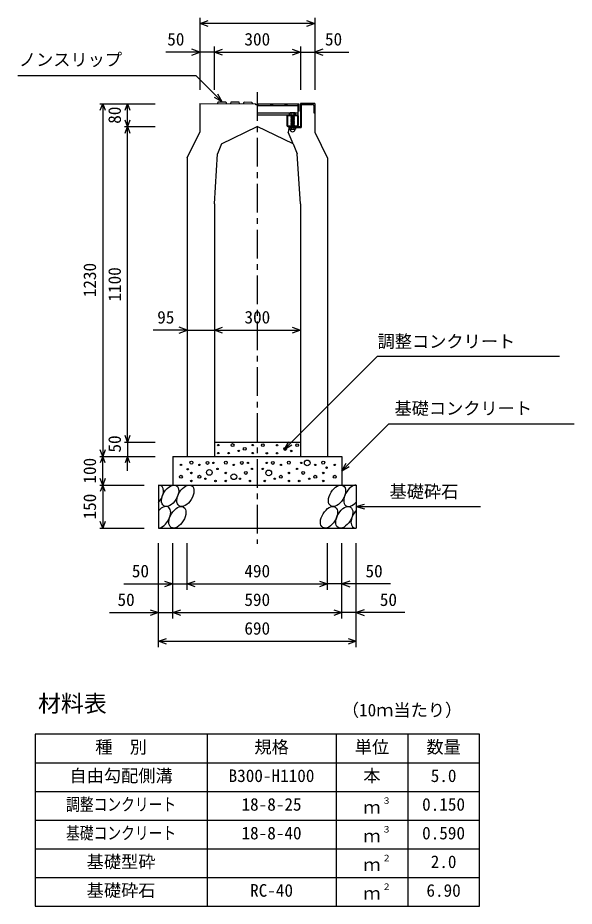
# Model space of a CAD drawing. Units: millimetres, scale not verified. Extents: x -16800 to 16800, y -5940 to 5940.
# Drawn here: x 3746 to 5687, y -3016 to 82 of the extents above; entities that cross this region are included whole.
import ezdxf
from ezdxf.enums import TextEntityAlignment as Align

# ---------------------------------------------------------------- set-up
doc = ezdxf.new("R2010")
doc.units = ezdxf.units.MM
doc.header["$LTSCALE"] = 20
doc.linetypes.add('CHAIN1', pattern=[8, 5, -1, 1, -1])
doc.linetypes.add('DOTTED', pattern=[1.75, 0.25, -1.5])
for name, color, linetype, lineweight in [('0-0_DIM', 7, 'Continuous', 25), ('0-2_HATCH', 6, 'Continuous', 25), ('0-3_HYO', 3, 'Continuous', 25), ('0-4_HYO2', 4, 'Continuous', 25), ('0-5_OUTLINE', 3, 'Continuous', 25), ('0-6_TXT', 7, 'Continuous', 25), ('0-A__0-5_D-BMK', 6, 'Continuous', 25)]:
    doc.layers.add(name, color=color, linetype=linetype, lineweight=lineweight)
doc.styles.add('ＭＳ ゴシック', font='')
doc.styles.get('ＭＳ ゴシック').set_extended_font_data('MS Gothic')

msp = doc.modelspace()

# ---------------------------------------------------------------- linework, layer by layer
at = {"layer": '0-0_DIM'}
for p, q in [((4381.78, 82.4), (4381.78, -169.34)), ((4781.78, 62.4), (4381.78, 62.4)), ((4781.78, 82.4), (4781.78, -169.34)), ((4431.78, -17.6), (4431.78, -169.34)), ((4731.78, -17.6), (4731.78, -169.34)), ((4381.78, -37.6), (4262.12, -37.6)), ((4431.78, -37.6), (4381.78, -37.6)), ((4431.78, -37.6), (4731.78, -37.6)), ((4731.78, -37.6), (4781.78, -37.6)), ((4781.78, -37.6), (4901.45, -37.6)), ((3746.21, -118.85), (4367.11, -118.85)), ((4458.83, -210.58), (4367.11, -118.85)), ((4458.83, -210.58), (4443.83, -184.59)), ((4458.83, -210.58), (4432.85, -195.58)), ((4032.37, -217.3), (4225.7, -217.3)), ((4042.37, -217.3), (4042.37, -1447.3)), ((4129.04, -297.3), (4129.04, -217.3)), ((4119.04, -297.3), (4225.7, -297.3)), ((4129.04, -1397.3), (4129.04, -297.3)), ((4336.99, -1007.05), (4218.66, -1007.05)), ((4336.99, -1007.05), (4431.99, -1007.05)), ((4431.99, -1007.05), (4731.99, -1007.05)), ((5040.23, -1333.65), (4876.57, -1497.3)), ((5040.23, -1333.65), (5687.1, -1333.65)), ((4119.04, -1397.3), (4225.7, -1397.3)), ((4129.04, -1397.3), (4129.04, -1447.3)), ((4676.57, -1422.31), (4691.57, -1396.32)), ((4676.57, -1422.31), (4702.55, -1407.3)), ((4032.37, -1447.3), (4225.7, -1447.3)), ((4042.37, -1547.3), (4042.37, -1447.3)), ((4129.04, -1497.3), (4129.04, -1447.3)), ((4876.57, -1497.3), (4891.57, -1471.32)), ((4876.57, -1497.3), (4902.55, -1482.3)), ((4032.37, -1547.3), (4186.57, -1547.3)), ((4042.37, -1547.3), (4042.37, -1697.3)), ((4926.57, -1622.3), (4955.55, -1614.54)), ((4926.57, -1622.3), (5359.89, -1622.3)), ((4926.57, -1622.3), (4955.55, -1630.07)), ((4032.37, -1697.3), (4186.57, -1697.3)), ((4236.57, -2112.32), (4236.57, -1749.98)), ((4286.57, -2012.32), (4286.57, -1749.98)), ((4336.57, -1912.32), (4336.57, -1749.98)), ((4826.57, -1912.32), (4826.57, -1749.98)), ((4876.57, -2012.32), (4876.57, -1749.98)), ((4926.57, -2112.32), (4926.57, -1749.98)), ((4116.57, -1892.32), (4336.57, -1892.32)), ((4336.57, -1892.32), (4826.57, -1892.32)), ((5046.57, -1892.32), (4826.57, -1892.32)), ((4066.57, -1992.32), (4286.57, -1992.32)), ((4286.57, -1992.32), (4876.57, -1992.32)), ((5096.57, -1992.32), (4876.57, -1992.32)), ((4236.57, -2092.32), (4926.57, -2092.32))]:
    msp.add_line(p, q, dxfattribs=at)
at = {"layer": '0-0_DIM', "linetype": 'CHAIN1'}
msp.add_line((4581.78, -176.66), (4581.78, -1751.96), dxfattribs=at)
at = {"layer": '0-0_DIM'}
for points in [[(4410.01, 52.14), (4381.82, 62.4), (4410.01, 72.67)], [(4753.63, 72.67), (4781.82, 62.4), (4753.63, 52.14)], [(4353.59, -47.86), (4381.78, -37.6), (4353.59, -27.33)], [(4459.97, -47.86), (4431.78, -37.6), (4459.97, -27.33)], [(4703.67, -27.33), (4731.86, -37.6), (4703.67, -47.86)], [(4809.9, -27.33), (4781.71, -37.6), (4809.9, -47.86)], [(4034.16, -239.86), (4042.37, -217.3), (4050.58, -239.86)], [(4120.83, -239.86), (4129.04, -217.3), (4137.25, -239.86)], [(4137.25, -274.75), (4129.04, -297.3), (4120.83, -274.75)], [(4120.83, -319.86), (4129.04, -297.3), (4137.25, -319.86)], [(4308.8, -1017.32), (4336.99, -1007.05), (4308.8, -996.79)], [(4460.18, -1017.32), (4431.99, -1007.05), (4460.18, -996.79)], [(4703.8, -996.79), (4731.99, -1007.05), (4703.8, -1017.32)], [(4676.57, -1422.31), (5001.04, -1097.84), (5635.39, -1097.84)], [(4137.25, -1374.75), (4129.04, -1397.3), (4120.83, -1374.75)], [(4050.58, -1424.75), (4042.37, -1447.3), (4034.16, -1424.75)], [(4050.58, -1469.86), (4042.37, -1447.3), (4034.16, -1469.86)], [(4137.25, -1469.86), (4129.04, -1447.3), (4120.83, -1469.86)], [(4050.58, -1524.75), (4042.37, -1547.3), (4034.16, -1524.75)], [(4050.58, -1569.86), (4042.37, -1547.3), (4034.16, -1569.86)], [(4050.58, -1674.75), (4042.37, -1697.3), (4034.16, -1674.75)], [(4258.38, -1882.06), (4286.57, -1892.32), (4258.38, -1902.58)], [(4364.76, -1902.58), (4336.57, -1892.32), (4364.76, -1882.06)], [(4798.38, -1882.06), (4826.57, -1892.32), (4798.38, -1902.58)], [(4904.76, -1882.06), (4876.57, -1892.32), (4904.76, -1902.58)], [(4208.38, -1982.06), (4236.57, -1992.32), (4208.38, -2002.58)], [(4314.76, -2002.58), (4286.57, -1992.32), (4314.76, -1982.06)], [(4848.38, -1982.06), (4876.57, -1992.32), (4848.38, -2002.58)], [(4954.76, -1982.06), (4926.57, -1992.32), (4954.76, -2002.58)], [(4264.76, -2102.58), (4236.57, -2092.32), (4264.76, -2082.06)], [(4898.38, -2082.06), (4926.57, -2092.32), (4898.38, -2102.58)]]:
    msp.add_lwpolyline(points, dxfattribs=at)
at = {"layer": '0-2_HATCH'}
for p, q in [((4731.78, -216.8), (4731.78, -296.8)), ((4734.98, -219.97), (4774.75, -219.58)), ((4734.98, -219.97), (4734.98, -300)), ((4778.58, -223.38), (4778.58, -249.34)), ((4778.58, -249.34), (4781.78, -249.31)), ((4692.78, -296.8), (4689.78, -316.8)), ((4692.78, -296.8), (4689.78, -316.8)), ((4692.78, -296.8), (4731.78, -296.8)), ((4706.58, -356.8), (4689.78, -316.8))]:
    msp.add_line(p, q, dxfattribs=at)
for points in [[(4443.78, -216.92), (4445.33, -210.44), (4472.33, -210.71), (4473.78, -217.22)], [(4488.78, -217.37), (4490.33, -210.89), (4517.33, -211.16), (4518.78, -217.67)], [(4533.78, -217.82), (4535.33, -211.34), (4562.33, -211.61), (4563.78, -218.12)], [(4692.78, -296.8), (4692.78, -300), (4734.98, -300)]]:
    msp.add_lwpolyline(points, dxfattribs=at)
for centre, radius in [((4445.75, -1407.99), 2.5), ((4495.66, -1407.99), 5), ((4537.71, -1421.12), 5), ((4565.75, -1407.99), 2.5), ((4600.92, -1408.28), 5), ((4650.82, -1408.28), 2.5), ((4678.86, -1421.41), 5), ((4720.92, -1408.28), 5), ((4445.75, -1436.01), 2.5), ((4481.64, -1436.01), 2.5), ((4516.69, -1428.13), 2.5), ((4565.75, -1436.01), 2.5), ((4614.94, -1436.29), 2.5), ((4650.82, -1436.29), 2.5), ((4699.89, -1428.41), 2.5), ((4315.47, -1477.13), 2.5), ((4351.75, -1469.25), 5), ((4379.79, -1477.13), 2.5), ((4407.82, -1470.13), 5), ((4428.86, -1470.13), 2.5), ((4471.75, -1469.25), 5), ((4499.79, -1477.13), 2.5), ((4527.82, -1470.13), 5), ((4548.86, -1470.13), 2.5), ((4614.71, -1470.13), 2.5), ((4635.74, -1470.13), 5), ((4663.78, -1477.13), 2.5), ((4691.82, -1469.25), 5), ((4734.71, -1470.13), 2.5), ((4755.74, -1470.13), 10), ((4783.78, -1477.13), 2.5), ((4811.82, -1469.25), 5), ((4823.16, -1486.82), 2.5), ((4851.72, -1477.13), 2.5), ((4315.47, -1518.28), 5), ((4339.33, -1492.05), 2.5), ((4351.75, -1505.14), 2.5), ((4379.79, -1518.28), 5), ((4414.36, -1503.14), 10), ((4442.87, -1491.14), 2.5), ((4471.75, -1505.14), 2.5), ((4499.79, -1518.28), 10), ((4541.84, -1505.14), 5), ((4562.87, -1491.14), 2.5), ((4600.69, -1491.14), 2.5), ((4621.72, -1505.14), 10), ((4663.78, -1518.28), 5), ((4691.82, -1505.14), 2.5), ((4720.69, -1491.14), 2.5), ((4741.72, -1505.14), 5), ((4783.78, -1518.28), 5), ((4811.82, -1505.14), 2.5), ((4851.72, -1518.28), 5), ((4351.75, -1533.16), 2.5), ((4400.82, -1525.28), 2.5), ((4435.86, -1533.16), 2.5), ((4471.75, -1533.16), 2.5), ((4520.82, -1525.28), 2.5), ((4555.86, -1533.16), 2.5), ((4607.7, -1533.16), 2.5), ((4642.75, -1525.28), 2.5), ((4691.82, -1533.16), 2.5), ((4727.7, -1533.16), 2.5), ((4762.75, -1525.28), 2.5), ((4811.82, -1533.16), 2.5)]:
    msp.add_circle(centre, radius, dxfattribs=at)
msp.add_arc((4774.78, -223.38), 3.8, 0, 90.57294, dxfattribs=at)
for centre, start_param, end_param in [((4224.42, -1584.83), 4.385593, 6.6745444), ((4912.92, -1584.83), 0.3357715, 4.4411806), ((4249.74, -1659.82), 3.5111464, 7.548991), ((4938.25, -1659.82), 1.2110787, 3.5658734)]:
    msp.add_ellipse(centre, major_axis=(21.81, 35.31), ratio=0.5792, start_param=start_param, end_param=end_param, dxfattribs=at)
for centre in [(4277.63, -1584.83), (4330.84, -1584.83), (4859.72, -1584.83), (4302.95, -1659.82), (4831.83, -1659.82), (4885.04, -1659.82)]:
    msp.add_ellipse(centre, major_axis=(21.81, 35.31), ratio=0.5792, dxfattribs=at)
at = {"layer": '0-3_HYO'}
for p, q in [((4406.57, -2416.27), (4406.57, -3016.27)), ((4856.57, -2416.27), (4856.57, -3016.27)), ((5106.57, -2416.27), (5106.57, -3016.27)), ((3806.57, -2516.27), (5356.57, -2516.27))]:
    msp.add_line(p, q, dxfattribs=at)
msp.add_lwpolyline([(3806.57, -3016.27), (5356.57, -3016.27), (5356.57, -2416.27), (3806.57, -2416.27)], close=True, dxfattribs=at)
at = {"layer": '0-4_HYO2'}
for p, q in [((3806.57, -2616.27), (5356.57, -2616.27)), ((3806.57, -2716.27), (5356.57, -2716.27)), ((3806.57, -2816.27), (5356.57, -2816.27)), ((3806.57, -2916.27), (5356.57, -2916.27))]:
    msp.add_line(p, q, dxfattribs=at)
at = {"layer": '0-5_OUTLINE'}
for p, q in [((4381.78, -216.3), (4575.78, -218.24)), ((4381.78, -216.3), (4381.78, -316.3)), ((4781.78, -216.3), (4731.78, -216.8)), ((4781.78, -216.3), (4781.78, -316.3)), ((4456.98, -356.8), (4581.78, -296.8)), ((4706.58, -356.8), (4581.78, -296.8)), ((4336.99, -405.88), (4381.78, -316.3)), ((4781.78, -316.3), (4826.99, -406.72)), ((4456.98, -356.8), (4442.28, -391.8)), ((4706.58, -356.8), (4721.28, -391.8)), ((4431.99, -566.8), (4442.7, -391.8)), ((4731.99, -566.8), (4721.28, -391.8)), ((4336.99, -405.88), (4336.99, -1447.3)), ((4826.99, -406.72), (4826.99, -1447.3)), ((4431.99, -566.8), (4431.99, -1447.3)), ((4731.99, -566.8), (4731.99, -1447.3)), ((4431.57, -1397.3), (4731.57, -1397.3)), ((4286.57, -1447.3), (4876.57, -1447.3)), ((4286.57, -1447.3), (4286.57, -1547.3)), ((4336.99, -1447.3), (4431.99, -1447.3)), ((4731.99, -1447.3), (4826.99, -1447.3)), ((4876.57, -1447.3), (4876.57, -1547.3)), ((4236.57, -1547.3), (4236.57, -1697.3)), ((4236.57, -1547.3), (4926.57, -1547.3)), ((4926.57, -1547.3), (4926.57, -1697.3)), ((4236.57, -1697.3), (4926.57, -1697.3))]:
    msp.add_line(p, q, dxfattribs=at)
msp.add_lwpolyline([(4581.78, -221.5), (4577.28, -221.5), (4575.78, -218.24)], dxfattribs=at)
at = {"layer": '0-A__0-5_D-BMK'}
for p, q in [((4723.28, -218.8), (4581.77, -218.8)), ((4723.28, -224.8), (4581.77, -224.8)), ((4727.78, -243.8), (4723.28, -243.8)), ((4727.78, -243.8), (4727.78, -218.8)), ((4694.28, -250.8), (4581.77, -250.8)), ((4723.28, -256.8), (4581.77, -256.8)), ((4684.78, -259.8), (4684.78, -293.8)), ((4721.78, -256.8), (4687.78, -256.8)), ((4696.29, -249.3), (4694.29, -250.8)), ((4694.29, -256.8), (4694.29, -250.8)), ((4715.29, -256.8), (4694.29, -256.8)), ((4694.62, -250.53), (4696.29, -249.3)), ((4713.29, -249.3), (4696.29, -249.3)), ((4698.29, -256.8), (4711.29, -256.8)), ((4711.29, -258.8), (4698.29, -259.8)), ((4698.29, -259.8), (4699.29, -258.8)), ((4699.29, -260.8), (4698.29, -259.8)), ((4698.29, -261.8), (4699.29, -260.8)), ((4711.29, -260.8), (4698.29, -261.8)), ((4699.29, -262.8), (4698.29, -261.8)), ((4698.29, -263.8), (4699.29, -262.8)), ((4711.29, -262.8), (4698.29, -263.8)), ((4699.29, -264.8), (4698.29, -263.8)), ((4698.29, -265.8), (4699.29, -264.8)), ((4711.29, -264.8), (4698.29, -265.8)), ((4699.29, -266.8), (4698.29, -265.8)), ((4698.29, -267.8), (4699.29, -266.8)), ((4711.29, -266.8), (4698.29, -267.8)), ((4699.29, -268.8), (4698.29, -267.8)), ((4711.29, -268.8), (4698.29, -269.8)), ((4698.29, -269.8), (4699.29, -268.8)), ((4711.29, -270.8), (4698.29, -271.8)), ((4699.29, -272.8), (4698.29, -271.8)), ((4711.29, -272.8), (4698.29, -273.8)), ((4698.29, -273.8), (4699.29, -272.8)), ((4699.29, -274.8), (4698.29, -273.8)), ((4711.29, -274.8), (4698.29, -275.8)), ((4698.29, -275.8), (4699.29, -274.8)), ((4699.29, -276.8), (4698.29, -275.8)), ((4711.29, -276.8), (4698.29, -277.8)), ((4698.29, -277.8), (4699.29, -276.8)), ((4699.29, -278.8), (4698.29, -277.8)), ((4711.29, -278.8), (4698.29, -279.8)), ((4698.29, -279.8), (4699.29, -278.8)), ((4699.29, -256.8), (4699.29, -250.8)), ((4710.29, -256.8), (4710.29, -250.8)), ((4710.29, -261.8), (4711.29, -260.8)), ((4711.29, -262.8), (4710.29, -261.8)), ((4710.29, -263.8), (4711.29, -262.8)), ((4711.29, -264.8), (4710.29, -263.8)), ((4710.29, -265.8), (4711.29, -264.8)), ((4711.29, -266.8), (4710.29, -265.8)), ((4710.29, -269.8), (4711.29, -268.8)), ((4711.29, -270.8), (4710.29, -269.8)), ((4710.29, -271.8), (4711.29, -270.8)), ((4711.29, -272.8), (4710.29, -271.8)), ((4710.29, -273.8), (4711.29, -272.8)), ((4710.29, -273.8), (4711.29, -274.8)), ((4710.29, -275.8), (4711.29, -274.8)), ((4710.29, -275.8), (4711.29, -276.8)), ((4710.29, -277.8), (4711.29, -276.8)), ((4710.29, -277.8), (4711.29, -278.8)), ((4710.29, -279.8), (4711.29, -278.8)), ((4714.97, -250.53), (4713.29, -249.3)), ((4723.28, -250.8), (4715.28, -250.8)), ((4715.29, -256.8), (4715.29, -250.8)), ((4724.78, -259.8), (4724.78, -293.8)), ((4687.78, -296.8), (4721.78, -296.8)), ((4695.15, -300.01), (4694.29, -300.65)), ((4694.29, -300.65), (4694.29, -305.84)), ((4695.98, -306.81), (4694.29, -305.84)), ((4713.84, -300), (4695.15, -300.01)), ((4695.98, -307.13), (4695.98, -306.81)), ((4713.01, -306.81), (4695.98, -306.81)), ((4713.01, -307.13), (4695.98, -307.13)), ((4699.29, -280.8), (4698.29, -279.8)), ((4711.29, -280.8), (4698.29, -281.8)), ((4698.29, -281.8), (4699.29, -280.8)), ((4699.29, -282.8), (4698.29, -281.8)), ((4711.29, -282.8), (4698.29, -283.8)), ((4698.29, -283.8), (4699.29, -282.8)), ((4699.29, -284.8), (4698.29, -283.8)), ((4711.29, -284.8), (4698.29, -285.8)), ((4698.29, -285.8), (4699.29, -284.8)), ((4699.29, -286.8), (4698.29, -285.8)), ((4711.29, -286.8), (4698.29, -287.8)), ((4698.29, -287.8), (4699.29, -286.8)), ((4699.29, -288.8), (4698.29, -287.8)), ((4711.29, -288.8), (4698.29, -289.8)), ((4698.29, -289.8), (4699.29, -288.8)), ((4699.29, -290.8), (4698.29, -289.8)), ((4711.29, -290.8), (4698.29, -291.8)), ((4698.29, -291.8), (4699.29, -290.8)), ((4699.29, -292.8), (4698.29, -291.8)), ((4711.29, -292.8), (4698.29, -293.8)), ((4698.29, -293.8), (4699.29, -292.8)), ((4699.29, -294.8), (4698.29, -293.8)), ((4699.39, -300.65), (4699.39, -305.84)), ((4709.6, -300.65), (4709.6, -305.84)), ((4710.29, -279.8), (4711.29, -280.8)), ((4710.29, -281.8), (4711.29, -280.8)), ((4710.29, -281.8), (4711.29, -282.8)), ((4710.29, -283.8), (4711.29, -282.8)), ((4710.29, -283.8), (4711.29, -284.8)), ((4710.29, -285.8), (4711.29, -284.8)), ((4710.29, -285.8), (4711.29, -286.8)), ((4710.29, -287.8), (4711.29, -286.8)), ((4710.29, -287.8), (4711.29, -288.8)), ((4710.29, -289.8), (4711.29, -288.8)), ((4710.29, -289.8), (4711.29, -290.8)), ((4710.29, -291.8), (4711.29, -290.8)), ((4710.29, -291.8), (4711.29, -292.8)), ((4710.29, -293.8), (4711.29, -292.8)), ((4710.29, -293.8), (4711.29, -294.8)), ((4713.01, -306.81), (4714.7, -305.84)), ((4713.01, -307.13), (4713.01, -306.81)), ((4713.84, -300), (4714.7, -300.65)), ((4714.7, -300.65), (4714.7, -305.84))]:
    msp.add_line(p, q, dxfattribs=at)
at = {"layer": '0-A__0-5_D-BMK', "linetype": 'DOTTED'}
for p, q in [((4698.29, -257.8), (4699.29, -256.8)), ((4711.29, -256.8), (4698.29, -257.8)), ((4699.29, -258.8), (4698.29, -257.8)), ((4710.29, -257.8), (4711.29, -256.8)), ((4711.29, -258.8), (4710.29, -257.8)), ((4711.29, -294.8), (4698.29, -295.8)), ((4698.29, -295.8), (4699.29, -294.8)), ((4699.29, -296.8), (4698.29, -295.8)), ((4711.29, -296.8), (4698.29, -297.8)), ((4698.29, -297.8), (4699.29, -296.8)), ((4699.29, -298.8), (4698.29, -297.8)), ((4711.29, -298.8), (4698.29, -299.8)), ((4698.29, -299.8), (4699.29, -298.8)), ((4698.49, -300.01), (4698.29, -299.8)), ((4698.49, -300.01), (4710.49, -300.01)), ((4710.29, -295.8), (4711.29, -294.8)), ((4710.29, -295.8), (4711.29, -296.8)), ((4710.29, -297.8), (4711.29, -296.8)), ((4710.29, -297.8), (4711.29, -298.8)), ((4710.29, -299.8), (4711.29, -298.8)), ((4710.29, -299.8), (4710.49, -300.01))]:
    msp.add_line(p, q, dxfattribs=at)
at = {"layer": '0-A__0-5_D-BMK'}
for points in [[(4727.78, -218.8), (4723.28, -218.8), (4723.28, -256.8)], [(4698.29, -271.8), (4699.29, -270.8), (4698.29, -269.8)], [(4711.29, -260.8), (4710.29, -259.8), (4711.29, -258.8)], [(4711.29, -268.8), (4710.29, -267.8), (4711.29, -266.8)]]:
    msp.add_lwpolyline(points, dxfattribs=at)
msp.add_lwpolyline([(4687.08, -259.1), (4687.08, -294.5), (4722.48, -294.5), (4722.48, -259.1)], close=True, dxfattribs=at)
for centre in [(4631.78, -221.8), (4681.78, -221.8)]:
    msp.add_circle(centre, 3, dxfattribs=at)
for centre, radius, start, end in [((4581.78, -221.8), 3, 269.83794, 90.16206), ((4687.78, -259.8), 3, 90, 180), ((4696.79, -253.43), 3.62, 46.39563, 133.60437), ((4704.79, -265.43), 15.62, 69.39075, 110.60925), ((4712.79, -253.43), 3.62, 46.39563, 133.60437), ((4721.78, -259.8), 3, 0, 90), ((4687.78, -293.8), 3, 180, 270), ((4696.84, -305.35), 5.35, 61.49832, 118.50684), ((4696.84, -301.14), 5.35, 241.49843, 298.50089), ((4704.49, -307.13), 8.19, 180, 359.99995), ((4704.49, -320.42), 20.42, 75.52621, 104.47362), ((4704.49, -286.07), 20.42, 255.52638, 284.47374), ((4712.15, -305.35), 5.35, 61.49231, 118.50169), ((4712.15, -301.14), 5.35, 241.49989, 298.5), ((4721.78, -293.8), 3, 270, 0)]:
    msp.add_arc(centre, radius, start, end, dxfattribs=at)

# ---------------------------------------------------------------- texts
at = {"layer": '0-0_DIM', "style": 'ＭＳ ゴシック'}
for s, p in [('50', (4267.6, -27.6)), ('300', (4536.78, -27.6)), ('50', (4817.7, -27.6)), ('ノンスリップ', (3750.05, -98.67)), ('95', (4232.62, -997.36)), ('300', (4536.99, -997.05)), ('調整コンクリート', (5001.04, -1081.42)), ('基礎コンクリート', (5060.23, -1314.92)), ('基礎砕石', (5042.89, -1605.13)), ('50', (4144.13, -1882.32)), ('490', (4536.57, -1882.32)), ('50', (4959.01, -1882.32)), ('50', (4094.13, -1982.32)), ('590', (4536.57, -1982.32)), ('50', (5009.01, -1982.32)), ('690', (4536.57, -2082.32))]:
    msp.add_text(s, height=43.99, dxfattribs=at).set_placement(p, align=Align.BOTTOM_LEFT)
for s, p in [('80', (4119.04, -287.3)), ('1230', (4032.37, -892.3)), ('1100', (4119.04, -907.3)), ('50', (4119.04, -1433.98)), ('100', (4032.37, -1542.3)), ('150', (4032.37, -1667.3))]:
    msp.add_text(s, height=43.99, rotation=90, dxfattribs=at).set_placement(p, align=Align.BOTTOM_LEFT)
at = {"layer": '0-6_TXT', "style": 'ＭＳ ゴシック'}
for s, height, p in [('材料表', 58.65, (3816.57, -2356.27)), ('（10ｍ当たり）', 43.99, (4876.57, -2367.27)), ('種\u3000別', 43.99, (4016.57, -2496.27)), ('規格', 43.99, (4571.57, -2496.27)), ('単位', 43.99, (4921.57, -2496.27)), ('数量', 43.99, (5171.57, -2496.27)), ('自由勾配側溝', 43.99, (3926.57, -2596.27)), ('B300-H1100', 43.99, (4481.57, -2596.27)), ('本', 43.99, (4951.57, -2596.27)), ('5.0', 43.99, (5186.57, -2596.27)), ('18-8-25', 43.99, (4526.57, -2696.27)), ('ｍ', 43.99, (4951.57, -2706.27)), ('３', 21.99, (5017.12, -2665.9)), ('0.150', 43.99, (5156.57, -2696.27)), ('18-8-40', 43.99, (4526.57, -2796.27)), ('３', 21.99, (5017.12, -2765.9)), ('0.590', 43.99, (5156.57, -2796.27)), ('ｍ', 43.99, (4951.57, -2806.27)), ('基礎型砕', 43.99, (3986.57, -2896.27)), ('２', 21.99, (5017.12, -2865.9)), ('2.0', 43.99, (5186.57, -2896.27)), ('ｍ', 43.99, (4951.57, -2906.27)), ('基礎砕石', 43.99, (3986.57, -2996.27)), ('RC-40', 43.99, (4556.57, -2996.27)), ('２', 21.99, (5017.12, -2965.9)), ('6.90', 43.99, (5171.57, -2996.27)), ('ｍ', 43.99, (4951.57, -3006.27))]:
    msp.add_text(s, height=height, dxfattribs=at).set_placement(p, align=Align.BOTTOM_LEFT)
at = {"layer": '0-6_TXT', "style": 'ＭＳ ゴシック', "width": 0.8}
for s, p in [('調整コンクリート', (3914.57, -2696.27)), ('基礎コンクリート', (3914.57, -2796.27))]:
    msp.add_text(s, height=43.99, dxfattribs=at).set_placement(p, align=Align.BOTTOM_LEFT)

doc.saveas('drawing.dxf')
